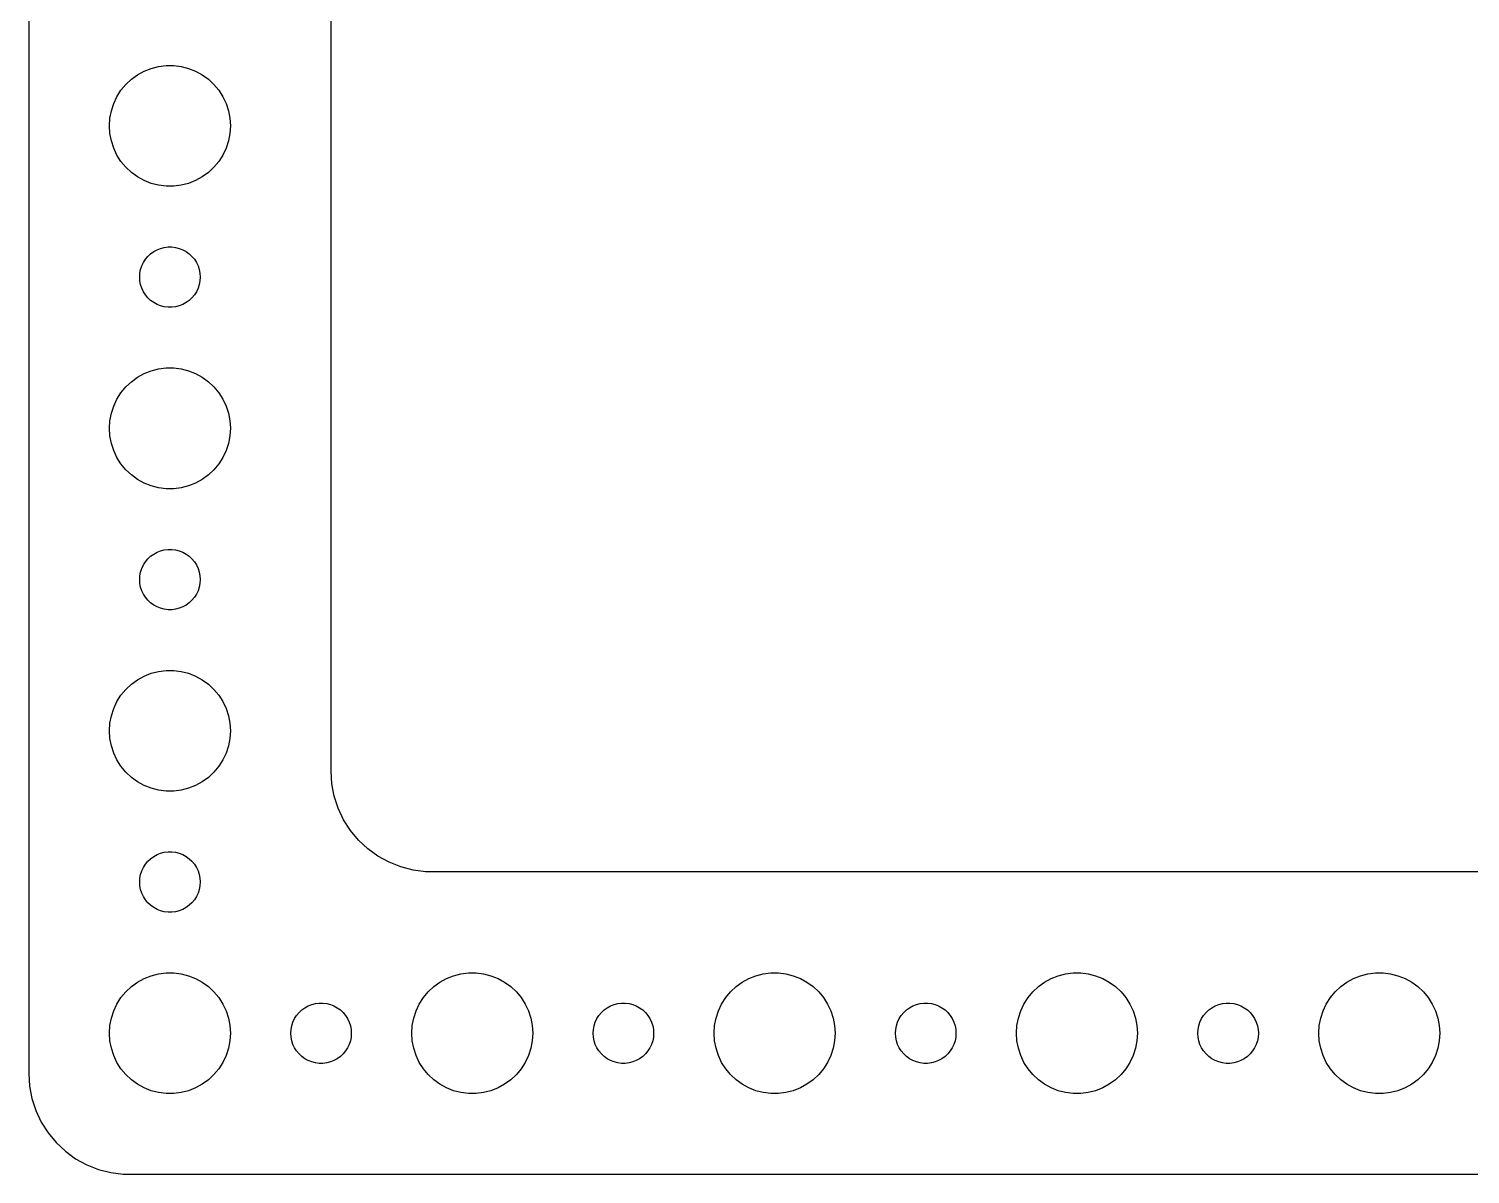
# Model space of a CAD drawing. Header units: metres. Extents: x -74 to 74, y -59 to 59.
# Drawn here: x -74.5 to -3, y -59.5 to -2.7 of the extents above; entities that cross this region are included whole.
import ezdxf

# ---------------------------------------------------------------- set-up
doc = ezdxf.new("R2010")
doc.units = ezdxf.units.M

msp = doc.modelspace()

# ---------------------------------------------------------------- linework, layer by layer
for p, q in [((-74.5, 54.5), (-74.5, -54.5)), ((-59.5, -39.5), (-59.5, 39.5)), ((-69.4123, -5.18845), (-69.1075, -4.96701)), ((-69.1075, -4.96701), (-68.7773, -4.78551)), ((-68.7773, -4.78551), (-68.427, -4.64682)), ((-68.427, -4.64682), (-68.0621, -4.55313)), ((-68.0621, -4.55313), (-67.6884, -4.50591)), ((-67.6884, -4.50591), (-67.3116, -4.50591)), ((-67.3116, -4.50591), (-66.9379, -4.55313)), ((-66.9379, -4.55313), (-66.573, -4.64682)), ((-66.573, -4.64682), (-66.2227, -4.78551)), ((-66.2227, -4.78551), (-65.8925, -4.96701)), ((-65.8925, -4.96701), (-65.5877, -5.18845)), ((-69.927, -5.73663), (-69.6869, -5.44635)), ((-69.6869, -5.44635), (-69.4123, -5.18845)), ((-65.5877, -5.18845), (-65.3131, -5.44635)), ((-65.3131, -5.44635), (-65.073, -5.73663)), ((-70.4057, -6.75392), (-70.2893, -6.39561)), ((-70.2893, -6.39561), (-70.1289, -6.05473)), ((-70.1289, -6.05473), (-69.927, -5.73663)), ((-65.073, -5.73663), (-64.8711, -6.05473)), ((-64.8711, -6.05473), (-64.7107, -6.39561)), ((-64.7107, -6.39561), (-64.5943, -6.75392)), ((-70.5, -7.5), (-70.4763, -7.12399)), ((-70.4763, -7.12399), (-70.4057, -6.75392)), ((-64.5943, -6.75392), (-64.5237, -7.12399)), ((-64.5237, -7.12399), (-64.5, -7.5)), ((-70.4763, -7.87599), (-70.5, -7.5)), ((-64.5, -7.5), (-64.5237, -7.87599)), ((-70.4057, -8.24606), (-70.4763, -7.87599)), ((-70.2893, -8.60437), (-70.4057, -8.24606)), ((-64.5943, -8.24606), (-64.7107, -8.60437)), ((-64.5237, -7.87599), (-64.5943, -8.24606)), ((-70.1289, -8.94525), (-70.2893, -8.60437)), ((-69.927, -9.26335), (-70.1289, -8.94525)), ((-69.6869, -9.55363), (-69.927, -9.26335)), ((-65.073, -9.26335), (-65.3131, -9.55363)), ((-64.8711, -8.94525), (-65.073, -9.26335)), ((-64.7107, -8.60437), (-64.8711, -8.94525)), ((-69.4123, -9.81154), (-69.6869, -9.55363)), ((-69.1075, -10.033), (-69.4123, -9.81154)), ((-65.5877, -9.81154), (-65.8925, -10.033)), ((-65.3131, -9.55363), (-65.5877, -9.81154)), ((-68.7773, -10.2145), (-69.1075, -10.033)), ((-68.427, -10.3532), (-68.7773, -10.2145)), ((-68.0621, -10.4469), (-68.427, -10.3532)), ((-67.6884, -10.4941), (-68.0621, -10.4469)), ((-67.3116, -10.4941), (-67.6884, -10.4941)), ((-66.9379, -10.4469), (-67.3116, -10.4941)), ((-66.573, -10.3532), (-66.9379, -10.4469)), ((-66.2227, -10.2145), (-66.573, -10.3532)), ((-65.8925, -10.033), (-66.2227, -10.2145)), ((-68.1387, -13.6427), (-67.9635, -13.5734)), ((-67.9635, -13.5734), (-67.7811, -13.5266)), ((-67.7811, -13.5266), (-67.5942, -13.5029)), ((-67.5942, -13.5029), (-67.4058, -13.5029)), ((-67.4058, -13.5029), (-67.2189, -13.5266)), ((-67.2189, -13.5266), (-67.0365, -13.5734)), ((-67.0365, -13.5734), (-66.8613, -13.6427)), ((-68.8947, -14.4478), (-68.8145, -14.2774)), ((-68.8145, -14.2774), (-68.7135, -14.1183)), ((-68.7135, -14.1183), (-68.5934, -13.9732)), ((-68.5934, -13.9732), (-68.4561, -13.8442)), ((-68.4561, -13.8442), (-68.3037, -13.7335)), ((-68.3037, -13.7335), (-68.1387, -13.6427)), ((-66.8613, -13.6427), (-66.6963, -13.7335)), ((-66.6963, -13.7335), (-66.5439, -13.8442)), ((-66.5439, -13.8442), (-66.4065, -13.9732)), ((-66.4065, -13.9732), (-66.2865, -14.1183)), ((-66.2865, -14.1183), (-66.1855, -14.2774)), ((-66.1855, -14.2774), (-66.1053, -14.4478)), ((-69, -15), (-68.9882, -14.812)), ((-68.9882, -15.188), (-69, -15)), ((-68.9882, -14.812), (-68.9529, -14.627)), ((-68.9529, -14.627), (-68.8947, -14.4478)), ((-66.1053, -14.4478), (-66.0471, -14.627)), ((-66.0471, -14.627), (-66.0118, -14.812)), ((-66.0118, -14.812), (-66, -15)), ((-66, -15), (-66.0118, -15.188)), ((-68.9529, -15.373), (-68.9882, -15.188)), ((-68.8947, -15.5522), (-68.9529, -15.373)), ((-68.8145, -15.7226), (-68.8947, -15.5522)), ((-68.7135, -15.8817), (-68.8145, -15.7226)), ((-66.1855, -15.7226), (-66.2865, -15.8817)), ((-66.1053, -15.5522), (-66.1855, -15.7226)), ((-66.0471, -15.373), (-66.1053, -15.5522)), ((-66.0118, -15.188), (-66.0471, -15.373)), ((-68.5934, -16.0268), (-68.7135, -15.8817)), ((-68.4561, -16.1558), (-68.5934, -16.0268)), ((-68.3037, -16.2665), (-68.4561, -16.1558)), ((-68.1387, -16.3572), (-68.3037, -16.2665)), ((-67.9635, -16.4266), (-68.1387, -16.3572)), ((-67.7811, -16.4734), (-67.9635, -16.4266)), ((-67.0365, -16.4266), (-67.2189, -16.4734)), ((-66.8613, -16.3572), (-67.0365, -16.4266)), ((-66.6963, -16.2665), (-66.8613, -16.3572)), ((-66.5439, -16.1558), (-66.6963, -16.2665)), ((-66.4065, -16.0268), (-66.5439, -16.1558)), ((-66.2865, -15.8817), (-66.4065, -16.0268)), ((-67.5942, -16.497), (-67.7811, -16.4734)), ((-67.4058, -16.497), (-67.5942, -16.497)), ((-67.2189, -16.4734), (-67.4058, -16.497)), ((-69.4123, -20.1884), (-69.1075, -19.967)), ((-69.1075, -19.967), (-68.7773, -19.7855)), ((-68.7773, -19.7855), (-68.427, -19.6468)), ((-68.427, -19.6468), (-68.0621, -19.5531)), ((-68.0621, -19.5531), (-67.6884, -19.5059)), ((-67.6884, -19.5059), (-67.3116, -19.5059)), ((-67.3116, -19.5059), (-66.9379, -19.5531)), ((-66.9379, -19.5531), (-66.573, -19.6468)), ((-66.573, -19.6468), (-66.2227, -19.7855)), ((-66.2227, -19.7855), (-65.8925, -19.967)), ((-65.8925, -19.967), (-65.5877, -20.1884)), ((-70.1289, -21.0547), (-69.927, -20.7366)), ((-69.927, -20.7366), (-69.6869, -20.4464)), ((-69.6869, -20.4464), (-69.4123, -20.1884)), ((-65.5877, -20.1884), (-65.3131, -20.4464)), ((-65.3131, -20.4464), (-65.073, -20.7366)), ((-65.073, -20.7366), (-64.8711, -21.0547)), ((-70.4057, -21.7539), (-70.2893, -21.3956)), ((-70.2893, -21.3956), (-70.1289, -21.0547)), ((-64.8711, -21.0547), (-64.7107, -21.3956)), ((-64.7107, -21.3956), (-64.5943, -21.7539)), ((-70.5, -22.5), (-70.4763, -22.124)), ((-70.4763, -22.124), (-70.4057, -21.7539)), ((-64.5943, -21.7539), (-64.5237, -22.124)), ((-64.5237, -22.124), (-64.5, -22.5)), ((-70.4763, -22.876), (-70.5, -22.5)), ((-70.4057, -23.2461), (-70.4763, -22.876)), ((-64.5237, -22.876), (-64.5943, -23.2461)), ((-64.5, -22.5), (-64.5237, -22.876)), ((-70.2893, -23.6044), (-70.4057, -23.2461)), ((-64.5943, -23.2461), (-64.7107, -23.6044)), ((-70.1289, -23.9453), (-70.2893, -23.6044)), ((-69.927, -24.2634), (-70.1289, -23.9453)), ((-69.6869, -24.5536), (-69.927, -24.2634)), ((-65.073, -24.2634), (-65.3131, -24.5536)), ((-64.8711, -23.9453), (-65.073, -24.2634)), ((-64.7107, -23.6044), (-64.8711, -23.9453)), ((-69.4123, -24.8115), (-69.6869, -24.5536)), ((-69.1075, -25.033), (-69.4123, -24.8115)), ((-65.5877, -24.8115), (-65.8925, -25.033)), ((-65.3131, -24.5536), (-65.5877, -24.8115)), ((-68.7773, -25.2145), (-69.1075, -25.033)), ((-68.427, -25.3532), (-68.7773, -25.2145)), ((-68.0621, -25.4469), (-68.427, -25.3532)), ((-67.6884, -25.4941), (-68.0621, -25.4469)), ((-67.3116, -25.4941), (-67.6884, -25.4941)), ((-66.9379, -25.4469), (-67.3116, -25.4941)), ((-66.573, -25.3532), (-66.9379, -25.4469)), ((-66.2227, -25.2145), (-66.573, -25.3532)), ((-65.8925, -25.033), (-66.2227, -25.2145)), ((-68.1387, -28.6427), (-67.9635, -28.5734)), ((-67.9635, -28.5734), (-67.7811, -28.5266)), ((-67.7811, -28.5266), (-67.5942, -28.503)), ((-67.5942, -28.503), (-67.4058, -28.503)), ((-67.4058, -28.503), (-67.2189, -28.5266)), ((-67.2189, -28.5266), (-67.0365, -28.5734)), ((-67.0365, -28.5734), (-66.8613, -28.6427)), ((-68.8947, -29.4478), (-68.8145, -29.2774)), ((-68.8145, -29.2774), (-68.7135, -29.1183)), ((-68.7135, -29.1183), (-68.5934, -28.9732)), ((-68.5934, -28.9732), (-68.4561, -28.8442)), ((-68.4561, -28.8442), (-68.3037, -28.7335)), ((-68.3037, -28.7335), (-68.1387, -28.6427)), ((-66.8613, -28.6427), (-66.6963, -28.7335)), ((-66.6963, -28.7335), (-66.5439, -28.8442)), ((-66.5439, -28.8442), (-66.4065, -28.9732)), ((-66.4065, -28.9732), (-66.2865, -29.1183)), ((-66.2865, -29.1183), (-66.1855, -29.2774)), ((-66.1855, -29.2774), (-66.1053, -29.4478)), ((-69, -30), (-68.9882, -29.812)), ((-68.9882, -30.188), (-69, -30)), ((-68.9882, -29.812), (-68.9529, -29.627)), ((-68.9529, -29.627), (-68.8947, -29.4478)), ((-66.1053, -29.4478), (-66.0471, -29.627)), ((-66.0471, -29.627), (-66.0118, -29.812)), ((-66.0118, -29.812), (-66, -30)), ((-66, -30), (-66.0118, -30.188)), ((-68.9529, -30.373), (-68.9882, -30.188)), ((-68.8947, -30.5522), (-68.9529, -30.373)), ((-68.8145, -30.7226), (-68.8947, -30.5522)), ((-68.7135, -30.8817), (-68.8145, -30.7226)), ((-66.1855, -30.7226), (-66.2865, -30.8817)), ((-66.1053, -30.5522), (-66.1855, -30.7226)), ((-66.0471, -30.373), (-66.1053, -30.5522)), ((-66.0118, -30.188), (-66.0471, -30.373)), ((-68.5934, -31.0268), (-68.7135, -30.8817)), ((-68.4561, -31.1558), (-68.5934, -31.0268)), ((-68.3037, -31.2665), (-68.4561, -31.1558)), ((-68.1387, -31.3572), (-68.3037, -31.2665)), ((-67.9635, -31.4266), (-68.1387, -31.3572)), ((-67.7811, -31.4734), (-67.9635, -31.4266)), ((-67.0365, -31.4266), (-67.2189, -31.4734)), ((-66.8613, -31.3572), (-67.0365, -31.4266)), ((-66.6963, -31.2665), (-66.8613, -31.3572)), ((-66.5439, -31.1558), (-66.6963, -31.2665)), ((-66.4065, -31.0268), (-66.5439, -31.1558)), ((-66.2865, -30.8817), (-66.4065, -31.0268)), ((-67.5942, -31.497), (-67.7811, -31.4734)), ((-67.4058, -31.497), (-67.5942, -31.497)), ((-67.2189, -31.4734), (-67.4058, -31.497)), ((-69.4123, -35.1885), (-69.1075, -34.967)), ((-69.1075, -34.967), (-68.7773, -34.7855)), ((-68.7773, -34.7855), (-68.427, -34.6468)), ((-68.427, -34.6468), (-68.0621, -34.5531)), ((-68.0621, -34.5531), (-67.6884, -34.5059)), ((-67.6884, -34.5059), (-67.3116, -34.5059)), ((-67.3116, -34.5059), (-66.9379, -34.5531)), ((-66.9379, -34.5531), (-66.573, -34.6468)), ((-66.573, -34.6468), (-66.2227, -34.7855)), ((-66.2227, -34.7855), (-65.8925, -34.967)), ((-65.8925, -34.967), (-65.5877, -35.1885)), ((-70.1289, -36.0547), (-69.927, -35.7366)), ((-69.927, -35.7366), (-69.6869, -35.4464)), ((-69.6869, -35.4464), (-69.4123, -35.1885)), ((-65.5877, -35.1885), (-65.3131, -35.4464)), ((-65.3131, -35.4464), (-65.073, -35.7366)), ((-65.073, -35.7366), (-64.8711, -36.0547)), ((-70.4057, -36.7539), (-70.2893, -36.3956)), ((-70.2893, -36.3956), (-70.1289, -36.0547)), ((-64.8711, -36.0547), (-64.7107, -36.3956)), ((-64.7107, -36.3956), (-64.5943, -36.7539)), ((-70.5, -37.5), (-70.4763, -37.124)), ((-70.4763, -37.124), (-70.4057, -36.7539)), ((-64.5943, -36.7539), (-64.5237, -37.124)), ((-64.5237, -37.124), (-64.5, -37.5)), ((-70.4763, -37.876), (-70.5, -37.5)), ((-70.4057, -38.2461), (-70.4763, -37.876)), ((-64.5237, -37.876), (-64.5943, -38.2461)), ((-64.5, -37.5), (-64.5237, -37.876)), ((-70.2893, -38.6044), (-70.4057, -38.2461)), ((-70.1289, -38.9453), (-70.2893, -38.6044)), ((-64.7107, -38.6044), (-64.8711, -38.9453)), ((-64.5943, -38.2461), (-64.7107, -38.6044)), ((-69.927, -39.2634), (-70.1289, -38.9453)), ((-69.6869, -39.5536), (-69.927, -39.2634)), ((-65.073, -39.2634), (-65.3131, -39.5536)), ((-64.8711, -38.9453), (-65.073, -39.2634)), ((-69.4123, -39.8115), (-69.6869, -39.5536)), ((-69.1075, -40.033), (-69.4123, -39.8115)), ((-68.7773, -40.2145), (-69.1075, -40.033)), ((-65.8925, -40.033), (-66.2227, -40.2145)), ((-65.5877, -39.8115), (-65.8925, -40.033)), ((-65.3131, -39.5536), (-65.5877, -39.8115)), ((-59.4606, -40.1267), (-59.5, -39.5)), ((-68.427, -40.3532), (-68.7773, -40.2145)), ((-68.0621, -40.4469), (-68.427, -40.3532)), ((-67.6884, -40.4941), (-68.0621, -40.4469)), ((-67.3116, -40.4941), (-67.6884, -40.4941)), ((-66.9379, -40.4469), (-67.3116, -40.4941)), ((-66.573, -40.3532), (-66.9379, -40.4469)), ((-66.2227, -40.2145), (-66.573, -40.3532)), ((-59.3429, -40.7434), (-59.4606, -40.1267)), ((-59.1489, -41.3406), (-59.3429, -40.7434)), ((-58.8815, -41.9088), (-59.1489, -41.3406)), ((-58.5451, -42.4389), (-58.8815, -41.9088)), ((-58.1448, -42.9227), (-58.5451, -42.4389)), ((-68.1387, -43.6428), (-67.9635, -43.5734)), ((-67.9635, -43.5734), (-67.7811, -43.5266)), ((-67.7811, -43.5266), (-67.5942, -43.503)), ((-67.5942, -43.503), (-67.4058, -43.503)), ((-67.4058, -43.503), (-67.2189, -43.5266)), ((-67.2189, -43.5266), (-67.0365, -43.5734)), ((-67.0365, -43.5734), (-66.8613, -43.6428)), ((-57.6871, -43.3526), (-58.1448, -42.9227)), ((-57.1791, -43.7216), (-57.6871, -43.3526)), ((-68.8947, -44.4478), (-68.8145, -44.2774)), ((-68.8145, -44.2774), (-68.7135, -44.1183)), ((-68.7135, -44.1183), (-68.5934, -43.9732)), ((-68.5934, -43.9732), (-68.4561, -43.8442)), ((-68.4561, -43.8442), (-68.3037, -43.7335)), ((-68.3037, -43.7335), (-68.1387, -43.6428)), ((-66.8613, -43.6428), (-66.6963, -43.7335)), ((-66.6963, -43.7335), (-66.5439, -43.8442)), ((-66.5439, -43.8442), (-66.4065, -43.9732)), ((-66.4065, -43.9732), (-66.2865, -44.1183)), ((-66.2865, -44.1183), (-66.1855, -44.2774)), ((-66.1855, -44.2774), (-66.1053, -44.4478)), ((-56.6289, -44.0241), (-57.1791, -43.7216)), ((-56.0451, -44.2553), (-56.6289, -44.0241)), ((-55.4369, -44.4114), (-56.0451, -44.2553)), ((-69, -45), (-68.9882, -44.812)), ((-68.9882, -45.188), (-69, -45)), ((-68.9882, -44.812), (-68.9529, -44.627)), ((-68.9529, -44.627), (-68.8947, -44.4478)), ((-66.1053, -44.4478), (-66.0471, -44.627)), ((-66.0471, -44.627), (-66.0118, -44.812)), ((-66.0118, -44.812), (-66, -45)), ((-66, -45), (-66.0118, -45.188)), ((-54.8139, -44.4901), (-55.4369, -44.4114)), ((54.8139, -44.4901), (-54.8139, -44.4901)), ((-68.9529, -45.373), (-68.9882, -45.188)), ((-68.8947, -45.5522), (-68.9529, -45.373)), ((-68.8145, -45.7226), (-68.8947, -45.5522)), ((-68.7135, -45.8817), (-68.8145, -45.7226)), ((-66.1855, -45.7226), (-66.2865, -45.8817)), ((-66.1053, -45.5522), (-66.1855, -45.7226)), ((-66.0471, -45.373), (-66.1053, -45.5522)), ((-66.0118, -45.188), (-66.0471, -45.373)), ((-68.5934, -46.0268), (-68.7135, -45.8817)), ((-68.4561, -46.1558), (-68.5934, -46.0268)), ((-68.3037, -46.2665), (-68.4561, -46.1558)), ((-68.1387, -46.3572), (-68.3037, -46.2665)), ((-67.9635, -46.4266), (-68.1387, -46.3572)), ((-67.7811, -46.4734), (-67.9635, -46.4266)), ((-67.5942, -46.497), (-67.7811, -46.4734)), ((-67.2189, -46.4734), (-67.4058, -46.497)), ((-67.0365, -46.4266), (-67.2189, -46.4734)), ((-66.8613, -46.3572), (-67.0365, -46.4266)), ((-66.6963, -46.2665), (-66.8613, -46.3572)), ((-66.5439, -46.1558), (-66.6963, -46.2665)), ((-66.4065, -46.0268), (-66.5439, -46.1558)), ((-66.2865, -45.8817), (-66.4065, -46.0268)), ((-67.4058, -46.497), (-67.5942, -46.497)), ((-69.4123, -50.1885), (-69.1075, -49.967)), ((-69.1075, -49.967), (-68.7773, -49.7855)), ((-68.7773, -49.7855), (-68.427, -49.6468)), ((-68.427, -49.6468), (-68.0621, -49.5531)), ((-68.0621, -49.5531), (-67.6884, -49.5059)), ((-67.6884, -49.5059), (-67.3116, -49.5059)), ((-67.3116, -49.5059), (-66.9379, -49.5531)), ((-66.9379, -49.5531), (-66.573, -49.6468)), ((-66.573, -49.6468), (-66.2227, -49.7855)), ((-66.2227, -49.7855), (-65.8925, -49.967)), ((-65.8925, -49.967), (-65.5877, -50.1885)), ((-54.4123, -50.1885), (-54.1075, -49.967)), ((-54.1075, -49.967), (-53.7773, -49.7855)), ((-53.7773, -49.7855), (-53.427, -49.6468)), ((-53.427, -49.6468), (-53.0621, -49.5531)), ((-53.0621, -49.5531), (-52.6884, -49.5059)), ((-52.6884, -49.5059), (-52.3116, -49.5059)), ((-52.3116, -49.5059), (-51.9379, -49.5531)), ((-51.9379, -49.5531), (-51.5729, -49.6468)), ((-51.5729, -49.6468), (-51.2227, -49.7855)), ((-51.2227, -49.7855), (-50.8925, -49.967)), ((-50.8925, -49.967), (-50.5877, -50.1885)), ((-39.4123, -50.1885), (-39.1075, -49.967)), ((-39.1075, -49.967), (-38.7773, -49.7855)), ((-38.7773, -49.7855), (-38.427, -49.6468)), ((-38.427, -49.6468), (-38.0621, -49.5531)), ((-38.0621, -49.5531), (-37.6884, -49.5059)), ((-37.6884, -49.5059), (-37.3116, -49.5059)), ((-37.3116, -49.5059), (-36.9379, -49.5531)), ((-36.9379, -49.5531), (-36.5729, -49.6468)), ((-36.5729, -49.6468), (-36.2227, -49.7855)), ((-36.2227, -49.7855), (-35.8925, -49.967)), ((-35.8925, -49.967), (-35.5877, -50.1885)), ((-24.4123, -50.1885), (-24.1075, -49.967)), ((-24.1075, -49.967), (-23.7773, -49.7855)), ((-23.7773, -49.7855), (-23.427, -49.6468)), ((-23.427, -49.6468), (-23.0621, -49.5531)), ((-23.0621, -49.5531), (-22.6884, -49.5059)), ((-22.6884, -49.5059), (-22.3116, -49.5059)), ((-22.3116, -49.5059), (-21.9379, -49.5531)), ((-21.9379, -49.5531), (-21.5729, -49.6468)), ((-21.5729, -49.6468), (-21.2227, -49.7855)), ((-21.2227, -49.7855), (-20.8925, -49.967)), ((-20.8925, -49.967), (-20.5877, -50.1885)), ((-9.41226, -50.1885), (-9.10747, -49.967)), ((-9.10747, -49.967), (-8.77733, -49.7855)), ((-8.77733, -49.7855), (-8.42705, -49.6468)), ((-8.42705, -49.6468), (-8.06213, -49.5531)), ((-8.06213, -49.5531), (-7.68837, -49.5059)), ((-7.68837, -49.5059), (-7.31161, -49.5059)), ((-7.31161, -49.5059), (-6.93785, -49.5531)), ((-6.93785, -49.5531), (-6.57294, -49.6468)), ((-6.57294, -49.6468), (-6.22266, -49.7855)), ((-6.22266, -49.7855), (-5.89252, -49.967)), ((-5.89252, -49.967), (-5.58772, -50.1885)), ((-70.1289, -51.0547), (-69.927, -50.7366)), ((-69.927, -50.7366), (-69.6869, -50.4464)), ((-69.6869, -50.4464), (-69.4123, -50.1885)), ((-65.5877, -50.1885), (-65.3131, -50.4464)), ((-65.3131, -50.4464), (-65.073, -50.7366)), ((-65.073, -50.7366), (-64.8711, -51.0547)), ((-55.1289, -51.0547), (-54.927, -50.7366)), ((-54.927, -50.7366), (-54.6869, -50.4464)), ((-54.6869, -50.4464), (-54.4123, -50.1885)), ((-50.5877, -50.1885), (-50.3131, -50.4464)), ((-50.3131, -50.4464), (-50.0729, -50.7366)), ((-50.0729, -50.7366), (-49.8711, -51.0547)), ((-40.1289, -51.0547), (-39.927, -50.7366)), ((-39.927, -50.7366), (-39.6869, -50.4464)), ((-39.6869, -50.4464), (-39.4123, -50.1885)), ((-35.5877, -50.1885), (-35.3131, -50.4464)), ((-35.3131, -50.4464), (-35.0729, -50.7366)), ((-35.0729, -50.7366), (-34.8711, -51.0547)), ((-25.1289, -51.0547), (-24.927, -50.7366)), ((-24.927, -50.7366), (-24.6869, -50.4464)), ((-24.6869, -50.4464), (-24.4123, -50.1885)), ((-20.5877, -50.1885), (-20.3131, -50.4464)), ((-20.3131, -50.4464), (-20.0729, -50.7366)), ((-20.0729, -50.7366), (-19.8711, -51.0547)), ((-10.1289, -51.0547), (-9.92705, -50.7366)), ((-9.92705, -50.7366), (-9.6869, -50.4464)), ((-9.6869, -50.4464), (-9.41226, -50.1885)), ((-5.58772, -50.1885), (-5.31308, -50.4464)), ((-5.31308, -50.4464), (-5.07294, -50.7366)), ((-5.07294, -50.7366), (-4.87108, -51.0547)), ((-70.4057, -51.7539), (-70.2893, -51.3956)), ((-70.2893, -51.3956), (-70.1289, -51.0547)), ((-64.8711, -51.0547), (-64.7107, -51.3956)), ((-64.7107, -51.3956), (-64.5943, -51.7539)), ((-61.2135, -51.6183), (-61.0934, -51.4732)), ((-61.0934, -51.4732), (-60.9561, -51.3442)), ((-60.9561, -51.3442), (-60.8037, -51.2335)), ((-60.8037, -51.2335), (-60.6387, -51.1428)), ((-60.6387, -51.1428), (-60.4635, -51.0734)), ((-60.4635, -51.0734), (-60.2811, -51.0266)), ((-60.2811, -51.0266), (-60.0942, -51.003)), ((-60.0942, -51.003), (-59.9058, -51.003)), ((-59.9058, -51.003), (-59.7189, -51.0266)), ((-59.7189, -51.0266), (-59.5365, -51.0734)), ((-59.5365, -51.0734), (-59.3613, -51.1428)), ((-59.3613, -51.1428), (-59.1963, -51.2335)), ((-59.1963, -51.2335), (-59.0439, -51.3442)), ((-59.0439, -51.3442), (-58.9065, -51.4732)), ((-58.9065, -51.4732), (-58.7865, -51.6183)), ((-55.4057, -51.7539), (-55.2893, -51.3956)), ((-55.2893, -51.3956), (-55.1289, -51.0547)), ((-49.8711, -51.0547), (-49.7107, -51.3956)), ((-49.7107, -51.3956), (-49.5942, -51.7539)), ((-46.2135, -51.6183), (-46.0934, -51.4732)), ((-46.0934, -51.4732), (-45.9561, -51.3442)), ((-45.9561, -51.3442), (-45.8037, -51.2335)), ((-45.8037, -51.2335), (-45.6387, -51.1428)), ((-45.6387, -51.1428), (-45.4635, -51.0734)), ((-45.4635, -51.0734), (-45.2811, -51.0266)), ((-45.2811, -51.0266), (-45.0942, -51.003)), ((-45.0942, -51.003), (-44.9058, -51.003)), ((-44.9058, -51.003), (-44.7189, -51.0266)), ((-44.7189, -51.0266), (-44.5365, -51.0734)), ((-44.5365, -51.0734), (-44.3613, -51.1428)), ((-44.3613, -51.1428), (-44.1963, -51.2335)), ((-44.1963, -51.2335), (-44.0439, -51.3442)), ((-44.0439, -51.3442), (-43.9065, -51.4732)), ((-43.9065, -51.4732), (-43.7865, -51.6183)), ((-40.4057, -51.7539), (-40.2893, -51.3956)), ((-40.2893, -51.3956), (-40.1289, -51.0547)), ((-34.8711, -51.0547), (-34.7107, -51.3956)), ((-34.7107, -51.3956), (-34.5942, -51.7539)), ((-31.2135, -51.6183), (-31.0934, -51.4732)), ((-31.0934, -51.4732), (-30.9561, -51.3442)), ((-30.9561, -51.3442), (-30.8037, -51.2335)), ((-30.8037, -51.2335), (-30.6387, -51.1428)), ((-30.6387, -51.1428), (-30.4635, -51.0734)), ((-30.4635, -51.0734), (-30.2811, -51.0266)), ((-30.2811, -51.0266), (-30.0942, -51.003)), ((-30.0942, -51.003), (-29.9058, -51.003)), ((-29.9058, -51.003), (-29.7189, -51.0266)), ((-29.7189, -51.0266), (-29.5365, -51.0734)), ((-29.5365, -51.0734), (-29.3613, -51.1428)), ((-29.3613, -51.1428), (-29.1963, -51.2335)), ((-29.1963, -51.2335), (-29.0439, -51.3442)), ((-29.0439, -51.3442), (-28.9065, -51.4732)), ((-28.9065, -51.4732), (-28.7865, -51.6183)), ((-25.4057, -51.7539), (-25.2893, -51.3956)), ((-25.2893, -51.3956), (-25.1289, -51.0547)), ((-19.8711, -51.0547), (-19.7107, -51.3956)), ((-19.7107, -51.3956), (-19.5942, -51.7539)), ((-16.2135, -51.6183), (-16.0934, -51.4732)), ((-16.0934, -51.4732), (-15.9561, -51.3442)), ((-15.9561, -51.3442), (-15.8037, -51.2335)), ((-15.8037, -51.2335), (-15.6387, -51.1428)), ((-15.6387, -51.1428), (-15.4635, -51.0734)), ((-15.4635, -51.0734), (-15.2811, -51.0266)), ((-15.2811, -51.0266), (-15.0942, -51.003)), ((-15.0942, -51.003), (-14.9058, -51.003)), ((-14.9058, -51.003), (-14.7189, -51.0266)), ((-14.7189, -51.0266), (-14.5365, -51.0734)), ((-14.5365, -51.0734), (-14.3613, -51.1428)), ((-14.3613, -51.1428), (-14.1963, -51.2335)), ((-14.1963, -51.2335), (-14.0439, -51.3442)), ((-14.0439, -51.3442), (-13.9065, -51.4732)), ((-13.9065, -51.4732), (-13.7865, -51.6183)), ((-10.4057, -51.7539), (-10.2893, -51.3956)), ((-10.2893, -51.3956), (-10.1289, -51.0547)), ((-4.87108, -51.0547), (-4.71066, -51.3956)), ((-4.71066, -51.3956), (-4.59424, -51.7539)), ((-70.5, -52.5), (-70.4763, -52.124)), ((-70.4763, -52.124), (-70.4057, -51.7539)), ((-64.5943, -51.7539), (-64.5237, -52.124)), ((-64.5237, -52.124), (-64.5, -52.5)), ((-61.4882, -52.312), (-61.4529, -52.127)), ((-61.4529, -52.127), (-61.3947, -51.9478)), ((-61.3947, -51.9478), (-61.3145, -51.7774)), ((-61.3145, -51.7774), (-61.2135, -51.6183)), ((-58.7865, -51.6183), (-58.6855, -51.7774)), ((-58.6855, -51.7774), (-58.6053, -51.9478)), ((-58.6053, -51.9478), (-58.5471, -52.127)), ((-58.5471, -52.127), (-58.5118, -52.312)), ((-55.5, -52.5), (-55.4763, -52.124)), ((-55.4763, -52.124), (-55.4057, -51.7539)), ((-49.5942, -51.7539), (-49.5237, -52.124)), ((-49.5237, -52.124), (-49.5, -52.5)), ((-46.4882, -52.312), (-46.4529, -52.127)), ((-46.4529, -52.127), (-46.3947, -51.9478)), ((-46.3947, -51.9478), (-46.3145, -51.7774)), ((-46.3145, -51.7774), (-46.2135, -51.6183)), ((-43.7865, -51.6183), (-43.6855, -51.7774)), ((-43.6855, -51.7774), (-43.6053, -51.9478)), ((-43.6053, -51.9478), (-43.5471, -52.127)), ((-43.5471, -52.127), (-43.5118, -52.312)), ((-40.5, -52.5), (-40.4763, -52.124)), ((-40.4763, -52.124), (-40.4057, -51.7539)), ((-34.5942, -51.7539), (-34.5237, -52.124)), ((-34.5237, -52.124), (-34.5, -52.5)), ((-31.4882, -52.312), (-31.4529, -52.127)), ((-31.4529, -52.127), (-31.3947, -51.9478)), ((-31.3947, -51.9478), (-31.3145, -51.7774)), ((-31.3145, -51.7774), (-31.2135, -51.6183)), ((-28.7865, -51.6183), (-28.6855, -51.7774)), ((-28.6855, -51.7774), (-28.6053, -51.9478)), ((-28.6053, -51.9478), (-28.5471, -52.127)), ((-28.5471, -52.127), (-28.5118, -52.312)), ((-25.5, -52.5), (-25.4763, -52.124)), ((-25.4763, -52.124), (-25.4057, -51.7539)), ((-19.5942, -51.7539), (-19.5237, -52.124)), ((-19.5237, -52.124), (-19.5, -52.5)), ((-16.4882, -52.312), (-16.4529, -52.127)), ((-16.4529, -52.127), (-16.3947, -51.9478)), ((-16.3947, -51.9478), (-16.3145, -51.7774)), ((-16.3145, -51.7774), (-16.2135, -51.6183)), ((-13.7865, -51.6183), (-13.6855, -51.7774)), ((-13.6855, -51.7774), (-13.6053, -51.9478)), ((-13.6053, -51.9478), (-13.5471, -52.127)), ((-13.5471, -52.127), (-13.5118, -52.312)), ((-10.5, -52.5), (-10.4763, -52.124)), ((-10.4763, -52.124), (-10.4057, -51.7539)), ((-4.59424, -51.7539), (-4.52365, -52.124)), ((-4.52365, -52.124), (-4.5, -52.5)), ((-70.4763, -52.876), (-70.5, -52.5)), ((-70.4057, -53.2461), (-70.4763, -52.876)), ((-64.5237, -52.876), (-64.5943, -53.2461)), ((-64.5, -52.5), (-64.5237, -52.876)), ((-61.5, -52.5), (-61.4882, -52.312)), ((-61.4882, -52.688), (-61.5, -52.5)), ((-61.4529, -52.873), (-61.4882, -52.688)), ((-61.3947, -53.0522), (-61.4529, -52.873)), ((-58.5471, -52.873), (-58.6053, -53.0522)), ((-58.5118, -52.688), (-58.5471, -52.873)), ((-58.5118, -52.312), (-58.5, -52.5)), ((-58.5, -52.5), (-58.5118, -52.688)), ((-55.4763, -52.876), (-55.5, -52.5)), ((-55.4057, -53.2461), (-55.4763, -52.876)), ((-49.5237, -52.876), (-49.5942, -53.2461)), ((-49.5, -52.5), (-49.5237, -52.876)), ((-46.5, -52.5), (-46.4882, -52.312)), ((-46.4882, -52.688), (-46.5, -52.5)), ((-46.4529, -52.873), (-46.4882, -52.688)), ((-46.3947, -53.0522), (-46.4529, -52.873)), ((-43.5471, -52.873), (-43.6053, -53.0522)), ((-43.5118, -52.688), (-43.5471, -52.873)), ((-43.5118, -52.312), (-43.5, -52.5)), ((-43.5, -52.5), (-43.5118, -52.688)), ((-40.4763, -52.876), (-40.5, -52.5)), ((-40.4057, -53.2461), (-40.4763, -52.876)), ((-34.5237, -52.876), (-34.5942, -53.2461)), ((-34.5, -52.5), (-34.5237, -52.876)), ((-31.5, -52.5), (-31.4882, -52.312)), ((-31.4882, -52.688), (-31.5, -52.5)), ((-31.4529, -52.873), (-31.4882, -52.688)), ((-31.3947, -53.0522), (-31.4529, -52.873)), ((-28.5471, -52.873), (-28.6053, -53.0522)), ((-28.5118, -52.688), (-28.5471, -52.873)), ((-28.5118, -52.312), (-28.5, -52.5)), ((-28.5, -52.5), (-28.5118, -52.688)), ((-25.4763, -52.876), (-25.5, -52.5)), ((-25.4057, -53.2461), (-25.4763, -52.876)), ((-19.5237, -52.876), (-19.5942, -53.2461)), ((-19.5, -52.5), (-19.5237, -52.876)), ((-16.5, -52.5), (-16.4882, -52.312)), ((-16.4882, -52.688), (-16.5, -52.5)), ((-16.4529, -52.873), (-16.4882, -52.688)), ((-16.3947, -53.0522), (-16.4529, -52.873)), ((-13.5471, -52.873), (-13.6053, -53.0522)), ((-13.5118, -52.688), (-13.5471, -52.873)), ((-13.5118, -52.312), (-13.5, -52.5)), ((-13.5, -52.5), (-13.5118, -52.688)), ((-10.4763, -52.876), (-10.5, -52.5)), ((-10.4057, -53.2461), (-10.4763, -52.876)), ((-4.52365, -52.876), (-4.59424, -53.2461)), ((-4.5, -52.5), (-4.52365, -52.876)), ((-70.2893, -53.6044), (-70.4057, -53.2461)), ((-70.1289, -53.9453), (-70.2893, -53.6044)), ((-64.7107, -53.6044), (-64.8711, -53.9453)), ((-64.5943, -53.2461), (-64.7107, -53.6044)), ((-61.3145, -53.2226), (-61.3947, -53.0522)), ((-61.2135, -53.3817), (-61.3145, -53.2226)), ((-61.0934, -53.5268), (-61.2135, -53.3817)), ((-60.9561, -53.6558), (-61.0934, -53.5268)), ((-58.9065, -53.5268), (-59.0439, -53.6558)), ((-58.7865, -53.3817), (-58.9065, -53.5268)), ((-58.6855, -53.2226), (-58.7865, -53.3817)), ((-58.6053, -53.0522), (-58.6855, -53.2226)), ((-55.2893, -53.6044), (-55.4057, -53.2461)), ((-55.1289, -53.9453), (-55.2893, -53.6044)), ((-49.7107, -53.6044), (-49.8711, -53.9453)), ((-49.5942, -53.2461), (-49.7107, -53.6044)), ((-46.3145, -53.2226), (-46.3947, -53.0522)), ((-46.2135, -53.3817), (-46.3145, -53.2226)), ((-46.0934, -53.5268), (-46.2135, -53.3817)), ((-45.9561, -53.6558), (-46.0934, -53.5268)), ((-43.9065, -53.5268), (-44.0439, -53.6558)), ((-43.7865, -53.3817), (-43.9065, -53.5268)), ((-43.6855, -53.2226), (-43.7865, -53.3817)), ((-43.6053, -53.0522), (-43.6855, -53.2226)), ((-40.2893, -53.6044), (-40.4057, -53.2461)), ((-40.1289, -53.9453), (-40.2893, -53.6044)), ((-34.7107, -53.6044), (-34.8711, -53.9453)), ((-34.5942, -53.2461), (-34.7107, -53.6044)), ((-31.3145, -53.2226), (-31.3947, -53.0522)), ((-31.2135, -53.3817), (-31.3145, -53.2226)), ((-31.0934, -53.5268), (-31.2135, -53.3817)), ((-30.9561, -53.6558), (-31.0934, -53.5268)), ((-28.9065, -53.5268), (-29.0439, -53.6558)), ((-28.7865, -53.3817), (-28.9065, -53.5268)), ((-28.6855, -53.2226), (-28.7865, -53.3817)), ((-28.6053, -53.0522), (-28.6855, -53.2226)), ((-25.2893, -53.6044), (-25.4057, -53.2461)), ((-25.1289, -53.9453), (-25.2893, -53.6044)), ((-19.7107, -53.6044), (-19.8711, -53.9453)), ((-19.5942, -53.2461), (-19.7107, -53.6044)), ((-16.3145, -53.2226), (-16.3947, -53.0522)), ((-16.2135, -53.3817), (-16.3145, -53.2226)), ((-16.0934, -53.5268), (-16.2135, -53.3817)), ((-15.9561, -53.6558), (-16.0934, -53.5268)), ((-13.9065, -53.5268), (-14.0439, -53.6558)), ((-13.7865, -53.3817), (-13.9065, -53.5268)), ((-13.6855, -53.2226), (-13.7865, -53.3817)), ((-13.6053, -53.0522), (-13.6855, -53.2226)), ((-10.2893, -53.6044), (-10.4057, -53.2461)), ((-10.1289, -53.9453), (-10.2893, -53.6044)), ((-4.71066, -53.6044), (-4.87108, -53.9453)), ((-4.59424, -53.2461), (-4.71066, -53.6044)), ((-69.927, -54.2634), (-70.1289, -53.9453)), ((-69.6869, -54.5536), (-69.927, -54.2634)), ((-65.073, -54.2634), (-65.3131, -54.5536)), ((-64.8711, -53.9453), (-65.073, -54.2634)), ((-60.8037, -53.7665), (-60.9561, -53.6558)), ((-60.6387, -53.8572), (-60.8037, -53.7665)), ((-60.4635, -53.9266), (-60.6387, -53.8572)), ((-60.2811, -53.9734), (-60.4635, -53.9266)), ((-60.0942, -53.997), (-60.2811, -53.9734)), ((-59.9058, -53.997), (-60.0942, -53.997)), ((-59.7189, -53.9734), (-59.9058, -53.997)), ((-59.5365, -53.9266), (-59.7189, -53.9734)), ((-59.3613, -53.8572), (-59.5365, -53.9266)), ((-59.1963, -53.7665), (-59.3613, -53.8572)), ((-59.0439, -53.6558), (-59.1963, -53.7665)), ((-54.927, -54.2634), (-55.1289, -53.9453)), ((-54.6869, -54.5536), (-54.927, -54.2634)), ((-50.0729, -54.2634), (-50.3131, -54.5536)), ((-49.8711, -53.9453), (-50.0729, -54.2634)), ((-45.8037, -53.7665), (-45.9561, -53.6558)), ((-45.6387, -53.8572), (-45.8037, -53.7665)), ((-45.4635, -53.9266), (-45.6387, -53.8572)), ((-45.2811, -53.9734), (-45.4635, -53.9266)), ((-45.0942, -53.997), (-45.2811, -53.9734)), ((-44.9058, -53.997), (-45.0942, -53.997)), ((-44.7189, -53.9734), (-44.9058, -53.997)), ((-44.5365, -53.9266), (-44.7189, -53.9734)), ((-44.3613, -53.8572), (-44.5365, -53.9266)), ((-44.1963, -53.7665), (-44.3613, -53.8572)), ((-44.0439, -53.6558), (-44.1963, -53.7665)), ((-39.927, -54.2634), (-40.1289, -53.9453)), ((-39.6869, -54.5536), (-39.927, -54.2634)), ((-35.0729, -54.2634), (-35.3131, -54.5536)), ((-34.8711, -53.9453), (-35.0729, -54.2634)), ((-30.8037, -53.7665), (-30.9561, -53.6558)), ((-30.6387, -53.8572), (-30.8037, -53.7665)), ((-30.4635, -53.9266), (-30.6387, -53.8572)), ((-30.2811, -53.9734), (-30.4635, -53.9266)), ((-30.0942, -53.997), (-30.2811, -53.9734)), ((-29.9058, -53.997), (-30.0942, -53.997)), ((-29.7189, -53.9734), (-29.9058, -53.997)), ((-29.5365, -53.9266), (-29.7189, -53.9734)), ((-29.3613, -53.8572), (-29.5365, -53.9266)), ((-29.1963, -53.7665), (-29.3613, -53.8572)), ((-29.0439, -53.6558), (-29.1963, -53.7665)), ((-24.927, -54.2634), (-25.1289, -53.9453)), ((-24.6869, -54.5536), (-24.927, -54.2634)), ((-20.0729, -54.2634), (-20.3131, -54.5536)), ((-19.8711, -53.9453), (-20.0729, -54.2634)), ((-15.8037, -53.7665), (-15.9561, -53.6558)), ((-15.6387, -53.8572), (-15.8037, -53.7665)), ((-15.4635, -53.9266), (-15.6387, -53.8572)), ((-15.2811, -53.9734), (-15.4635, -53.9266)), ((-15.0942, -53.997), (-15.2811, -53.9734)), ((-14.9058, -53.997), (-15.0942, -53.997)), ((-14.7189, -53.9734), (-14.9058, -53.997)), ((-14.5365, -53.9266), (-14.7189, -53.9734)), ((-14.3613, -53.8572), (-14.5365, -53.9266)), ((-14.1963, -53.7665), (-14.3613, -53.8572)), ((-14.0439, -53.6558), (-14.1963, -53.7665)), ((-9.92705, -54.2634), (-10.1289, -53.9453)), ((-9.6869, -54.5536), (-9.92705, -54.2634)), ((-5.07294, -54.2634), (-5.31308, -54.5536)), ((-4.87108, -53.9453), (-5.07294, -54.2634)), ((-74.5, -54.5), (-74.4606, -55.1267)), ((-69.4123, -54.8115), (-69.6869, -54.5536)), ((-69.1075, -55.033), (-69.4123, -54.8115)), ((-68.7773, -55.2145), (-69.1075, -55.033)), ((-65.8925, -55.033), (-66.2227, -55.2145)), ((-65.5877, -54.8115), (-65.8925, -55.033)), ((-65.3131, -54.5536), (-65.5877, -54.8115)), ((-54.4123, -54.8115), (-54.6869, -54.5536)), ((-54.1075, -55.033), (-54.4123, -54.8115)), ((-53.7773, -55.2145), (-54.1075, -55.033)), ((-50.8925, -55.033), (-51.2227, -55.2145)), ((-50.5877, -54.8115), (-50.8925, -55.033)), ((-50.3131, -54.5536), (-50.5877, -54.8115)), ((-39.4123, -54.8115), (-39.6869, -54.5536)), ((-39.1075, -55.033), (-39.4123, -54.8115)), ((-38.7773, -55.2145), (-39.1075, -55.033)), ((-35.8925, -55.033), (-36.2227, -55.2145)), ((-35.5877, -54.8115), (-35.8925, -55.033)), ((-35.3131, -54.5536), (-35.5877, -54.8115)), ((-24.4123, -54.8115), (-24.6869, -54.5536)), ((-24.1075, -55.033), (-24.4123, -54.8115)), ((-23.7773, -55.2145), (-24.1075, -55.033)), ((-20.8925, -55.033), (-21.2227, -55.2145)), ((-20.5877, -54.8115), (-20.8925, -55.033)), ((-20.3131, -54.5536), (-20.5877, -54.8115)), ((-9.41226, -54.8115), (-9.6869, -54.5536)), ((-9.10747, -55.033), (-9.41226, -54.8115)), ((-8.77733, -55.2145), (-9.10747, -55.033)), ((-5.89252, -55.033), (-6.22266, -55.2145)), ((-5.58772, -54.8115), (-5.89252, -55.033)), ((-5.31308, -54.5536), (-5.58772, -54.8115)), ((-74.4606, -55.1267), (-74.3429, -55.7434)), ((-74.3429, -55.7434), (-74.1489, -56.3406)), ((-68.427, -55.3532), (-68.7773, -55.2145)), ((-68.0621, -55.4469), (-68.427, -55.3532)), ((-67.6884, -55.4941), (-68.0621, -55.4469)), ((-67.3116, -55.4941), (-67.6884, -55.4941)), ((-66.9379, -55.4469), (-67.3116, -55.4941)), ((-66.573, -55.3532), (-66.9379, -55.4469)), ((-66.2227, -55.2145), (-66.573, -55.3532)), ((-53.427, -55.3532), (-53.7773, -55.2145)), ((-53.0621, -55.4469), (-53.427, -55.3532)), ((-52.6884, -55.4941), (-53.0621, -55.4469)), ((-52.3116, -55.4941), (-52.6884, -55.4941)), ((-51.9379, -55.4469), (-52.3116, -55.4941)), ((-51.5729, -55.3532), (-51.9379, -55.4469)), ((-51.2227, -55.2145), (-51.5729, -55.3532)), ((-38.427, -55.3532), (-38.7773, -55.2145)), ((-38.0621, -55.4469), (-38.427, -55.3532)), ((-37.6884, -55.4941), (-38.0621, -55.4469)), ((-37.3116, -55.4941), (-37.6884, -55.4941)), ((-36.9379, -55.4469), (-37.3116, -55.4941)), ((-36.5729, -55.3532), (-36.9379, -55.4469)), ((-36.2227, -55.2145), (-36.5729, -55.3532)), ((-23.427, -55.3532), (-23.7773, -55.2145)), ((-23.0621, -55.4469), (-23.427, -55.3532)), ((-22.6884, -55.4941), (-23.0621, -55.4469)), ((-22.3116, -55.4941), (-22.6884, -55.4941)), ((-21.9379, -55.4469), (-22.3116, -55.4941)), ((-21.5729, -55.3532), (-21.9379, -55.4469)), ((-21.2227, -55.2145), (-21.5729, -55.3532)), ((-8.42705, -55.3532), (-8.77733, -55.2145)), ((-8.06213, -55.4469), (-8.42705, -55.3532)), ((-7.68837, -55.4941), (-8.06213, -55.4469)), ((-7.31161, -55.4941), (-7.68837, -55.4941)), ((-6.93785, -55.4469), (-7.31161, -55.4941)), ((-6.57294, -55.3532), (-6.93785, -55.4469)), ((-6.22266, -55.2145), (-6.57294, -55.3532)), ((-74.1489, -56.3406), (-73.8815, -56.9088)), ((-73.8815, -56.9088), (-73.5451, -57.4389)), ((-73.5451, -57.4389), (-73.1448, -57.9227)), ((-73.1448, -57.9227), (-72.6871, -58.3526)), ((-72.6871, -58.3526), (-72.1791, -58.7216)), ((-72.1791, -58.7216), (-71.6289, -59.0241)), ((-71.6289, -59.0241), (-71.0451, -59.2553)), ((-71.0451, -59.2553), (-70.4369, -59.4114)), ((-70.4369, -59.4114), (-69.8139, -59.4901)), ((-69.8139, -59.4901), (69.8139, -59.4901))]:
    msp.add_line(p, q)

doc.saveas('drawing.dxf')
